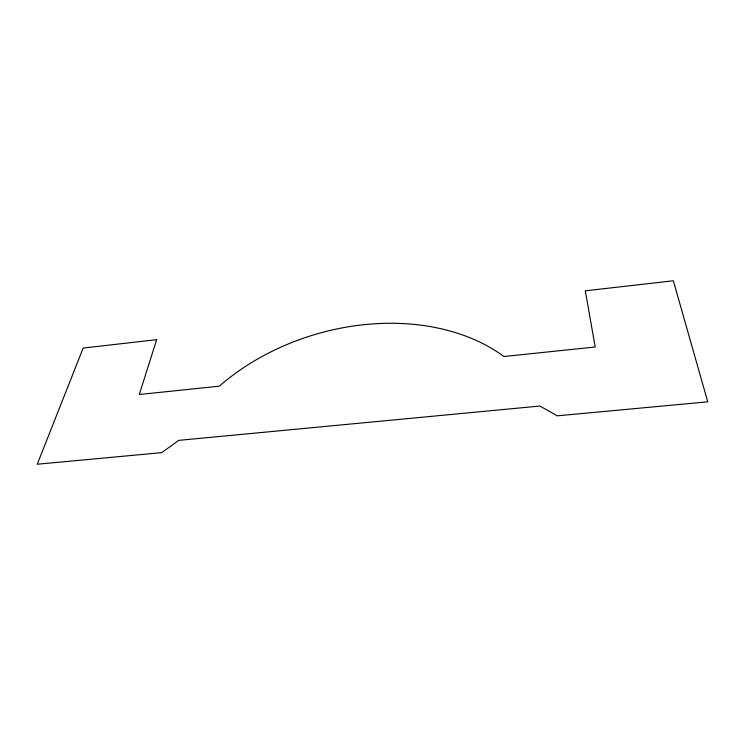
<?xml version="1.0" encoding="UTF-8"?>
<svg xmlns="http://www.w3.org/2000/svg" width="745" height="745" viewBox="0 0 745 745"><rect width="100%" height="100%" fill="white"/><g stroke="black" fill="none" stroke-linecap="round" stroke-linejoin="round"><path stroke-width="1.12" d="M156.646 339.673L139.296 394.505L219.3 386.171A199.427 144.279 -16.6 0 1 503.946 356.51L595.199 346.993L585.309 290.811L673.35 280.772L707.75 401.825L557.372 415.822L539.892 406.044L178.744 440.37L161.665 452.653L37.25 464.228L83.17 348.055L156.646 339.673"/></g></svg>
